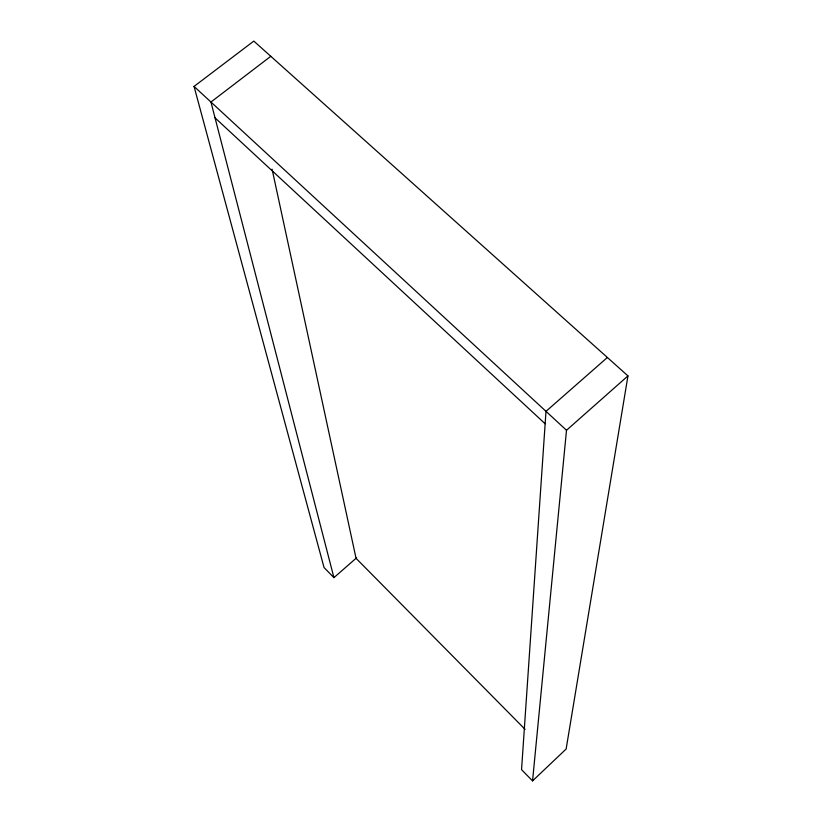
<?xml version="1.0" encoding="UTF-8"?>
<svg xmlns="http://www.w3.org/2000/svg" width="822" height="822" viewBox="0 0 822 822"><rect width="100%" height="100%" fill="white"/><g stroke="black" fill="none" stroke-linecap="round" stroke-linejoin="round"><path stroke-width="1.23" d="M607.376 357.488L545.993 411.349L521.549 769.649L532.553 780.9L566.502 430.276L627.957 375.901L253.803 41.1L194.043 86.423L324.043 567.529L333.927 577.64L356.625 557.799M627.957 375.901L566.132 749.027L532.553 780.9M270.798 56.307L210.946 102.031L333.927 577.64M194.043 86.423L566.502 430.276M215.045 117.865L545.14 423.762M525.094 729.35L356.049 558.313L272.092 169.188"/></g></svg>
